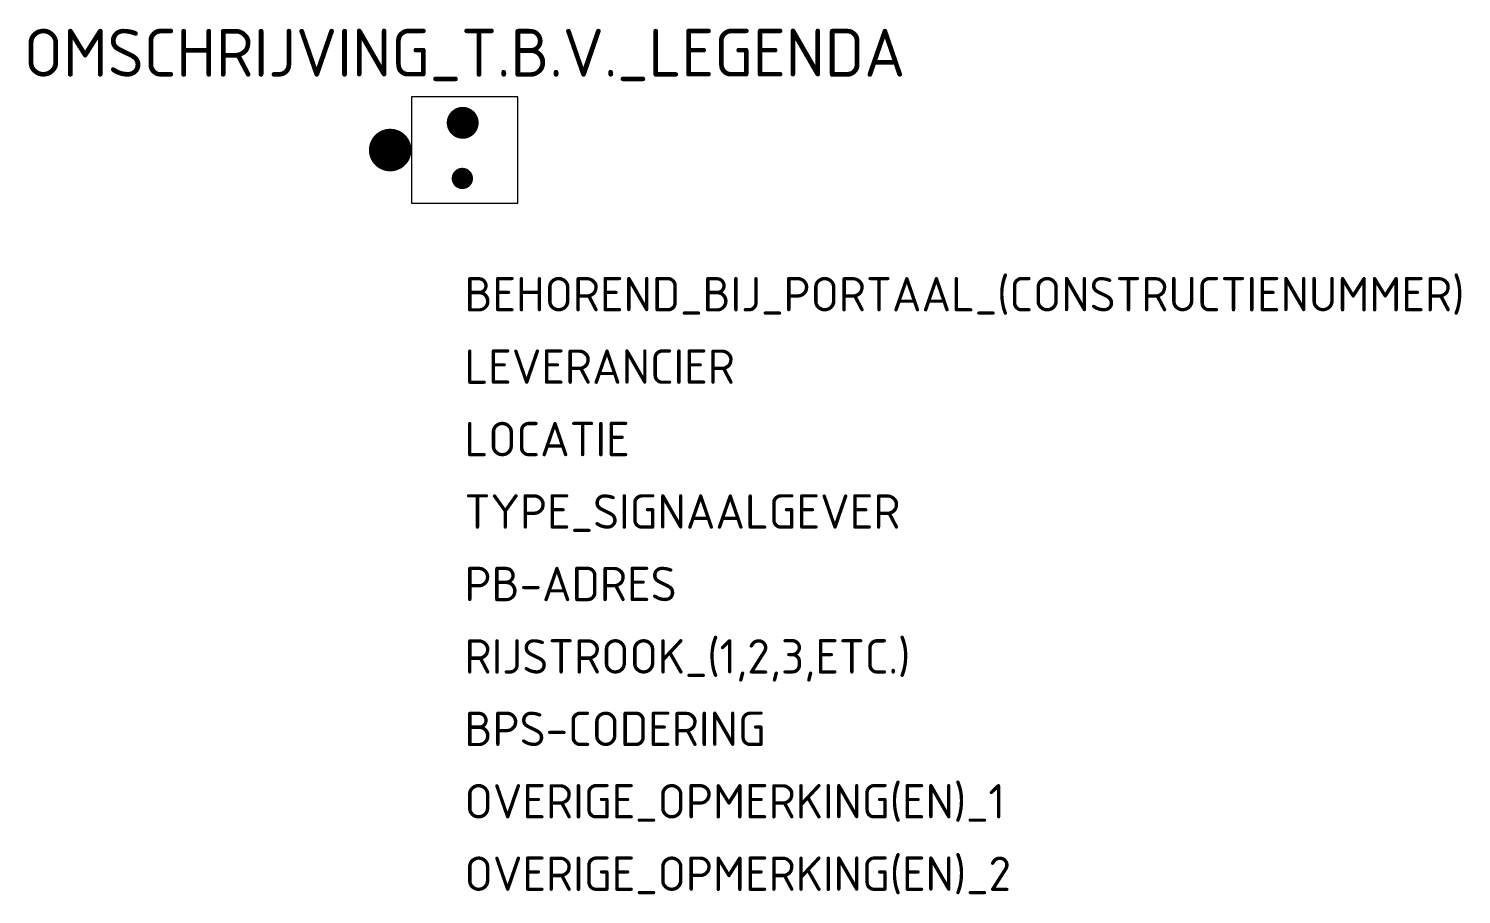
# Model space of a CAD drawing. Extents: x -22.8 to 52.1, y -38.9 to 6.3.
import ezdxf
from ezdxf.enums import TextEntityAlignment as Align

# ---------------------------------------------------------------- set-up
doc = ezdxf.new("R2010")
doc.units = 0
doc.header["$LTSCALE"] = 10
doc.header["$MEASUREMENT"] = 0
doc.layers.get('0').update_dxf_attribs({"linetype": 'CONTINUOUS'})
doc.layers.add('N-WE-VW-TDI-T18', color=1, linetype='CONTINUOUS', lineweight=18)
doc.layers.add('N-WE-VW-TDI-T25', color=7, linetype='CONTINUOUS', lineweight=25)
doc.styles.add('NLCS-ISO', font='NLCS-ISO.ttf')

msp = doc.modelspace()

# ---------------------------------------------------------------- linework, layer by layer
at = {"color": 0, "linetype": 'ByBlock', "flags": 128}
msp.add_lwpolyline([(2.778, 2.778), (-2.778, 2.778), (-2.778, -2.778), (2.778, -2.778)], close=True, dxfattribs=at)
for points, const_width in [([(-0.512, 1.423, -1), (0.321, 1.423, -1)], 0.833), ([(-3.883, 0.556, 1), (-3.883, -0.556, 1)], 1.111), ([(-0.305, -1.282, 1), (0.078, -1.684, 1)], 0.556)]:
    msp.add_lwpolyline(points, format="xyb", close=True, dxfattribs=dict(at, const_width=const_width))

# ---------------------------------------------------------------- texts
at = {"layer": 'N-WE-VW-TDI-T18', "linetype": 'ByBlock', "style": 'NLCS-ISO', "flags": 1}
for tag, p, s in [('BEHOREND_BIJ_PORTAAL_(CONSTRUCTIENUMMER)', (0, -8.431), ''), ('LEVERANCIER', (0, -12.215), ''), ('LOCATIE', (0, -16), ''), ('TYPE_SIGNAALGEVER', (0, -19.784), 'MSI-RS 3.2'), ('PB-ADRES', (0, -23.569), ''), ('RIJSTROOK_(1,2,3,ETC.)', (0, -27.353), ''), ('BPS-CODERING', (0, -31.138), ''), ('OVERIGE_OPMERKING(EN)_1', (0, -34.922), ''), ('OVERIGE_OPMERKING(EN)_2', (0, -38.707), '')]:
    msp.add_attdef(tag, p, s, height=1.8, dxfattribs=at)
at = {"layer": 'N-WE-VW-TDI-T25', "linetype": 'ByBlock', "style": 'NLCS-ISO'}
msp.add_attdef('OMSCHRIJVING_T.B.V._LEGENDA', text='ROODLICHTCAMERA', height=2.5, dxfattribs=at).set_placement((0, 4.97), align=Align.MIDDLE)

doc.saveas('drawing.dxf')
